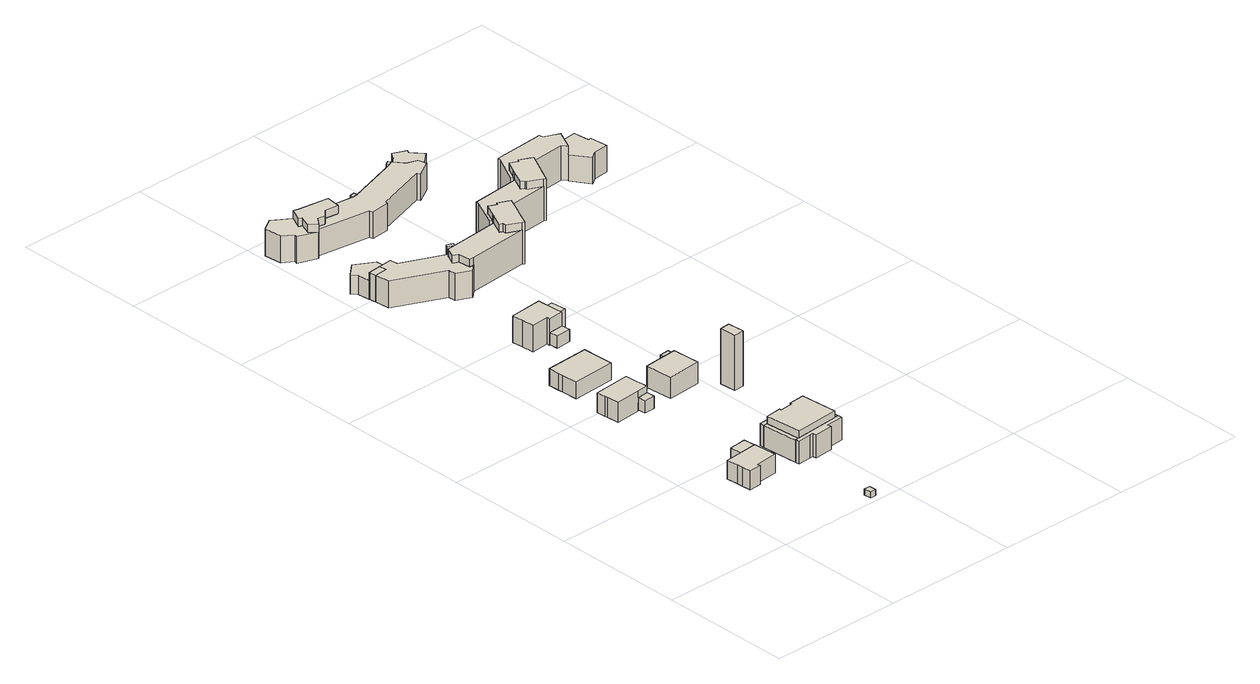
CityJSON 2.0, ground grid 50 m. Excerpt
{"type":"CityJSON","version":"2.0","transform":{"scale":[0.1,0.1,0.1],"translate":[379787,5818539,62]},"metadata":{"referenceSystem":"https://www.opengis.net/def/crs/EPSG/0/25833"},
"CityObjects":{
"building1":{"type":"Building","attributes":{"Gemeindeschluessel":"11000004","function":"31001_1010"},"address":[{"country":"Germany","locality":"Berlin","thoroughfareNumber":"53","thoroughfareName":"Stallupöner Allee"}],"children":["building1-1","building1-2"]},
"building1-1":{"type":"BuildingPart","attributes":{"BezugspunktDach":"2200","measuredHeight":9.01,"storeysAboveGround":2},"parents":["building1"],"geometry":[{"type":"Solid","lod":"1","boundaries":[[[[0,1,2,3,4,5,6,7,8,9]],[[10,11,12,13,14,15,16,17,18,19]],[[10,19,9,8]],[[11,10,8,7]],[[12,11,7,6]],[[13,12,6,5]],[[14,13,5,4]],[[15,14,4,3]],[[16,15,3,2]],[[17,16,2,1]],[[18,17,1,0]],[[19,18,0,9]]]]}]},
"building1-2":{"type":"BuildingPart","attributes":{"BezugspunktDach":"2200","measuredHeight":8.04,"storeysAboveGround":2},"parents":["building1"],"geometry":[{"type":"Solid","lod":"1","boundaries":[[[[20,21,22,23,24,25]],[[26,27,11,28,10,29]],[[26,29,25,24]],[[27,26,24,23]],[[11,27,23,22]],[[28,11,22,21]],[[10,28,21,20]],[[29,10,20,25]]]]}]},
"building2":{"type":"Building","attributes":{"Gemeindeschluessel":"11000004","BezugspunktDach":"2200","function":"31001_2143","measuredHeight":2.26,"storeysAboveGround":1},"address":[{"country":"Germany","locality":"Berlin","thoroughfareNumber":"51 (2)","thoroughfareName":"Stallupöner Allee"}],"geometry":[{"type":"Solid","lod":"1","boundaries":[[[[30,31,32,33]],[[34,35,36,37]],[[34,37,33,32]],[[35,34,32,31]],[[36,35,31,30]],[[37,36,30,33]]]]}]},
"building3":{"type":"Building","attributes":{"Gemeindeschluessel":"11000004","function":"31001_1010"},"address":[{"country":"Germany","locality":"Berlin","thoroughfareNumber":"54","thoroughfareName":"Stallupöner Allee"}],"children":["building3-1","building3-2"]},
"building3-1":{"type":"BuildingPart","attributes":{"BezugspunktDach":"2200","measuredHeight":8.83,"storeysAboveGround":2},"parents":["building3"],"geometry":[{"type":"MultiSurface","lod":"1","boundaries":[[[38,39,40,41,42,43,44,45,46]],[[47,48,49,50,51,52,53,54,55]],[[47,55,46,45]],[[48,47,45,44]],[[49,48,44,43]],[[50,49,43,42]],[[56,57,58,42,41]],[[59,60,51,50,61,62]],[[52,51,41,40]],[[53,52,40,39]],[[54,53,39,38]],[[55,54,38,46]],[[60,59,62,57,56]],[[62,61,58,57]]]}]},
"building3-2":{"type":"BuildingPart","attributes":{"BezugspunktDach":"2200","measuredHeight":5.34,"storeysAboveGround":2},"parents":["building3"],"geometry":[{"type":"Solid","lod":"1","boundaries":[[[[63,64,58,57,56]],[[62,61,65,66,59]],[[65,61,58,64]],[[66,65,64,63]],[[59,66,63,56]],[[62,59,56,57]],[[61,62,57,58]]]]}]},
"building4":{"type":"Building","attributes":{"Gemeindeschluessel":"11000004","BezugspunktDach":"2200","function":"31001_1000","measuredHeight":8.05,"storeysAboveGround":2},"address":[{"country":"Germany","locality":"Berlin","thoroughfareNumber":"15","thoroughfareName":"Am Postfenn"}],"geometry":[{"type":"Solid","lod":"1","boundaries":[[[[67,68,69,70,71,72,73]],[[74,75,76,77,78,79,80]],[[74,80,73,72]],[[75,74,72,71]],[[76,75,71,70]],[[77,76,70,69]],[[78,77,69,68]],[[79,78,68,67]],[[80,79,67,73]]]]}]},
"building5":{"type":"Building","attributes":{"Gemeindeschluessel":"11000004","function":"31001_1010"},"address":[{"country":"Germany","locality":"Berlin","thoroughfareNumber":"51","thoroughfareName":"Stallupöner Allee"}],"children":["building5-1","building5-2","building5-3","building5-4","building5-5","building5-6"]},
"building5-1":{"type":"BuildingPart","attributes":{"BezugspunktDach":"2200","measuredHeight":10.74,"storeysAboveGround":3},"parents":["building5"],"geometry":[{"type":"MultiSurface","lod":"1","boundaries":[[[81,82,83,84,85,86,87,88]],[[89,90,91,92,93,94,95,96]],[[89,97,98,88,87]],[[99,100,89,87,86]],[[101,99,86,85]],[[92,102,101,85,84]],[[93,103,102,84,83]],[[104,105,93,83,82]],[[95,106,104,107,82,81]],[[98,108,95,81,88]],[[96,98,97,89]],[[90,89,100,99]],[[91,90,99,101]],[[91,101,102,92]],[[92,102,103,93]],[[94,93,105,104]],[[94,107,104,106,95]],[[96,95,108,98]]]}]},
"building5-2":{"type":"BuildingPart","attributes":{"BezugspunktDach":"2200","measuredHeight":8.41,"storeysAboveGround":3},"parents":["building5"],"geometry":[{"type":"MultiSurface","lod":"1","boundaries":[[[109,110,111,112,113,114,115,116,117,104,106,118]],[[119,120,121,122,123,124,125,126,127,128,129,130]],[[119,108,131,118,106]],[[120,119,95,94]],[[122,121,117,116]],[[123,122,116,115]],[[124,123,115,114]],[[125,124,114,113]],[[126,125,113,112]],[[127,126,112,111]],[[128,127,111,110]],[[129,128,110,109]],[[130,129,109,118]],[[130,131,108,119]],[[94,95,106,104]],[[121,120,104,117]]]}]},
"building5-3":{"type":"BuildingPart","attributes":{"BezugspunktDach":"2200","measuredHeight":8.41,"storeysAboveGround":3},"parents":["building5"],"geometry":[{"type":"MultiSurface","lod":"1","boundaries":[[[105,104,117,132,133,134,135]],[[136,137,138,121,120,139,140]],[[136,140,135,134]],[[137,136,134,133]],[[138,137,133,132]],[[121,138,132,117]],[[139,120,104,94,93]],[[120,121,117,104]],[[93,94,104,105]],[[140,141,135]]]}]},
"building5-4":{"type":"BuildingPart","attributes":{"BezugspunktDach":"2200","measuredHeight":8.18,"storeysAboveGround":3},"parents":["building5"],"geometry":[{"type":"Solid","lod":"1","boundaries":[[[[131,108,98,142]],[[143,119,130,144]],[[119,143,98,96,95,108]],[[144,130,131,142]],[[144,142,98,143]],[[108,95,96,98]],[[130,119,108,131]]]]}]},
"building5-5":{"type":"BuildingPart","attributes":{"BezugspunktDach":"2200","measuredHeight":8.18,"storeysAboveGround":3},"parents":["building5"],"geometry":[{"type":"MultiSurface","lod":"1","boundaries":[[[142,98,97,145,146,147]],[[148,149,150,143,144,151]],[[148,151,147,146]],[[149,148,146,145]],[[150,149,145,97],[150,100,152,149]],[[143,150,89,96]],[[151,144,142,147]],[[100,150,149,152]],[[96,89,97,98]],[[143,98,142,144]]]}]},
"building5-6":{"type":"BuildingPart","attributes":{"BezugspunktDach":"2200","measuredHeight":3.5,"storeysAboveGround":3},"parents":["building5"],"geometry":[{"type":"MultiSurface","lod":"1","boundaries":[[[100,99,101,102,103,141,153,154,155,152]],[[156,157,158,140,139,159,160,161,150,149]],[[156,149,152,155]],[[157,156,155,154]],[[158,157,154,153]],[[140,158,153,141]],[[159,139,162,93,92]],[[160,159,163,92,91]],[[161,160,91,90]],[[150,161,99,90,89]],[[141,103,139,140]],[[92,93,162,103,102]],[[91,92,163,102,101]],[[90,91,101,99]],[[89,90,99,100]],[[150,100,152,155,156,149]]]}]},
"building6":{"type":"Building","attributes":{"Gemeindeschluessel":"11000004","function":"31001_1010"},"address":[{"country":"Germany","locality":"Berlin","thoroughfareNumber":"65","thoroughfareName":"Kranzallee"}],"children":["building6-1","building6-2"]},
"building6-1":{"type":"BuildingPart","attributes":{"BezugspunktDach":"2200","measuredHeight":10.62,"storeysAboveGround":2},"parents":["building6"],"geometry":[{"type":"MultiSurface","lod":"1","boundaries":[[[164,165,166,167,168,169,170,171,172,173]],[[174,175,176,177,178,179,180,181,182,183]],[[174,183,173,172]],[[175,174,172,171]],[[176,175,171,170]],[[177,176,170,169]],[[178,177,169,168]],[[184,185,168,167]],[[179,178,186,187,188]],[[180,179,167,166]],[[181,180,166,165]],[[182,181,165,164]],[[183,182,164,173]],[[188,187,186,185,184]]]}]},
"building6-2":{"type":"BuildingPart","attributes":{"BezugspunktDach":"2200","measuredHeight":4.57,"storeysAboveGround":2},"parents":["building6"],"geometry":[{"type":"Solid","lod":"1","boundaries":[[[[189,190,185,184]],[[187,191,192,188]],[[191,187,185,190]],[[192,191,190,189]],[[188,192,189,184]],[[187,188,184,185]]]]}]},
"building7":{"type":"Building","attributes":{"Gemeindeschluessel":"11000004","BezugspunktDach":"2200","function":"31001_1010","measuredHeight":9.29,"storeysAboveGround":1},"address":[{"country":"Germany","locality":"Berlin","thoroughfareNumber":"52","thoroughfareName":"Stallupöner Allee"}],"geometry":[{"type":"Solid","lod":"1","boundaries":[[[[193,194,195,196,197]],[[198,199,200,201,202]],[[198,202,197,196]],[[199,198,196,195]],[[200,199,195,194]],[[201,200,194,193]],[[202,201,193,197]]]]}]},
"building8":{"type":"Building","attributes":{"Gemeindeschluessel":"11000004","BezugspunktDach":"2200","function":"31001_2463","measuredHeight":8.65,"storeysAboveGround":1},"address":[{"country":"Germany","locality":"Berlin","thoroughfareNumber":"65 (1)","thoroughfareName":"Kranzallee"}],"geometry":[{"type":"Solid","lod":"1","boundaries":[[[[203,204,205,206]],[[207,208,209,210]],[[207,210,206,205]],[[208,207,205,204]],[[209,208,204,203]],[[210,209,203,206]]]]}]},
"building9":{"type":"Building","attributes":{"Gemeindeschluessel":"11000004","BezugspunktDach":"2200","function":"31001_2463","measuredHeight":20.53,"storeysAboveGround":1},"address":[{"country":"Germany","locality":"Berlin","thoroughfareNumber":"50 (1)","thoroughfareName":"Stallupöner Allee"}],"geometry":[{"type":"Solid","lod":"1","boundaries":[[[[211,212,213,214]],[[215,216,217,218]],[[215,218,214,213]],[[216,215,213,212]],[[217,216,212,211]],[[218,217,211,214]]]]}]},
"building10":{"type":"Building","attributes":{"Gemeindeschluessel":"11000004","BezugspunktDach":"2200","function":"31001_2463","measuredHeight":2.68,"storeysAboveGround":1},"address":[{"country":"Germany","locality":"Berlin","thoroughfareNumber":"52 (1)","thoroughfareName":"Stallupöner Allee"}],"geometry":[{"type":"Solid","lod":"1","boundaries":[[[[219,220,221,222]],[[223,224,225,226]],[[223,226,222,221]],[[224,223,221,220]],[[225,224,220,219]],[[226,225,219,222]]]]}]},
"building11":{"type":"Building","attributes":{"Gemeindeschluessel":"11000004","BezugspunktDach":"2200","function":"51009_1610","measuredHeight":12.78,"storeysAboveGround":0},"address":[{"country":"Germany","locality":"Berlin"}],"geometry":[{"type":"Solid","lod":"1","boundaries":[[[[227,228,229,230]],[[231,232,233,234]],[[231,234,230,229]],[[232,231,229,228]],[[233,232,228,227]],[[234,233,227,230]]]]}]},
"building12":{"type":"Building","attributes":{"Gemeindeschluessel":"11000004","BezugspunktDach":"2200","function":"51009_1610","measuredHeight":9.94,"storeysAboveGround":0},"address":[{"country":"Germany","locality":"Berlin"}],"geometry":[{"type":"Solid","lod":"1","boundaries":[[[[235,236,237,238]],[[239,240,241,242]],[[239,242,238,237]],[[240,239,237,236]],[[241,240,236,235]],[[242,241,235,238]]]]}]},
"building13":{"type":"Building","attributes":{"Gemeindeschluessel":"11000004","function":"31001_1010"},"address":[{"country":"Germany","locality":"Berlin","thoroughfareNumber":"3, 5, 7","thoroughfareName":"Am Postfenn"}],"children":["building13-1","building13-2","building13-3","building13-4"]},
"building13-1":{"type":"BuildingPart","attributes":{"BezugspunktDach":"2200","measuredHeight":12.82,"storeysAboveGround":4},"parents":["building13"],"geometry":[{"type":"MultiSurface","lod":"1","boundaries":[[[243,244,245,246,247,248,249,250,251,252,253,254]],[[255,256,257,258,259,260,261,262,263,264,265,266]],[[267,268,254,253]],[[269,267,253,252]],[[257,270,269,252,251]],[[258,257,251,250]],[[259,258,250,249]],[[271,272,249,248]],[[260,259,273,274]],[[261,260,274,275,276,271,248,247]],[[277,276,247,246]],[[262,261,275,278]],[[279,277,246,245]],[[263,262,278,280]],[[281,279,245,244]],[[264,263,280,282]],[[265,264,244,243]],[[266,268,283,265,243,254]],[[255,266,284,268,267]],[[285,256,255,286,267,269]],[[256,287,269,270,257]],[[274,273,272,271]],[[271,276,275,274]],[[278,275,276,277]],[[280,278,277,279]],[[282,280,279,281]],[[265,283,268,266]]]}]},
"building13-2":{"type":"BuildingPart","attributes":{"BezugspunktDach":"2200","measuredHeight":7.04,"storeysAboveGround":4},"parents":["building13"],"geometry":[{"type":"Solid","lod":"1","boundaries":[[[[288,289,290,291,292,293,294,295,296]],[[297,298,299,300,301,302,303,304,305]],[[297,305,296,295]],[[298,297,295,294]],[[299,298,294,293]],[[300,299,293,292]],[[301,300,292,291]],[[302,301,291,290]],[[303,302,290,289]],[[303,289,288,304]],[[305,304,288,296]]]]}]},
"building13-3":{"type":"BuildingPart","attributes":{"BezugspunktDach":"2200","measuredHeight":10.01,"storeysAboveGround":4},"parents":["building13"],"geometry":[{"type":"MultiSurface","lod":"1","boundaries":[[[306,307,308,283,268,267,269,270,309,310]],[[311,257,256,255,266,265,312,313,314,315]],[[311,315,310,309]],[[257,311,309,270]],[[256,316,256,255]],[[255,267,255,266]],[[266,268,266,265]],[[312,265,283,308]],[[313,312,308,307]],[[314,313,307,306]],[[315,314,306,310]],[[256,257,270,269]],[[255,256,316,269,267,317]],[[266,255,267,268]],[[265,266,268,283]]]}]},
"building13-4":{"type":"BuildingPart","attributes":{"BezugspunktDach":"2200","measuredHeight":9.96,"storeysAboveGround":4},"parents":["building13"],"geometry":[{"type":"MultiSurface","lod":"1","boundaries":[[[318,319,320,321,322,323,324,325,326,327,328,329,236,235,330,272,271,276,277,279,281]],[[280,278,275,274,273,331,241,240,332,305,304,303,302,333,334,335,336,337,338,339,282]],[[331,273,272,330]],[[241,331,330,235]],[[240,241,235,236]],[[332,240,236,329]],[[305,332,329,328]],[[288,296,305,304,305,328,327]],[[289,288,327,326]],[[304,340,304,303]],[[290,289,303,302,303,326,325]],[[333,302,325,324]],[[334,333,324,323]],[[335,334,323,322]],[[336,335,322,321]],[[337,336,321,320]],[[338,337,320,319]],[[339,338,319,318]],[[282,339,318,281]],[[280,282,281,279]],[[278,280,341,279,277]],[[275,278,277,276]],[[274,275,276,271]],[[274,342,271,272,273]],[[304,305,296,288]],[[303,304,340,288,289]],[[302,303,289,290]]]}]},
"building14":{"type":"Building","attributes":{"Gemeindeschluessel":"11000004","function":"31001_1010"},"address":[{"country":"Germany","locality":"Berlin","thoroughfareNumber":"11, 9","thoroughfareName":"Am Postfenn"},{"country":"Germany","locality":"Berlin","thoroughfareNumber":"58, 60, 62","thoroughfareName":"Kranzallee"}],"children":["building14-1","building14-2","building14-3","building14-4","building14-5","building14-6","building14-7","building14-8","building14-9"]},
"building14-1":{"type":"BuildingPart","attributes":{"BezugspunktDach":"2200","measuredHeight":15.55,"storeysAboveGround":5},"parents":["building14"],"geometry":[{"type":"MultiSurface","lod":"1","boundaries":[[[343,344,345,346,347,348,349,350,351,352,353,354,355,356]],[[357,358,359,360,361,362,363,364,365,366,367,368,369,370]],[[371,372,370,356,355]],[[358,357,355,354]],[[373,374,358,354,353]],[[360,375,373,353,352]],[[376,375,360,352,351]],[[362,377,376,351,350]],[[363,362,350,349]],[[364,363,349,348]],[[365,364,348,347]],[[366,365,347,346]],[[367,366,346,345]],[[368,378,379,345,344]],[[380,378,344,343]],[[372,380,343,356]],[[357,370,372,371]],[[359,358,374,373]],[[359,373,375,360]],[[381,361,360,375,376]],[[361,376,377,362]],[[367,382,379,378,368]],[[369,368,383,378,380]],[[370,369,380,372]]]}]},
"building14-2":{"type":"BuildingPart","attributes":{"BezugspunktDach":"2200","measuredHeight":10.03,"storeysAboveGround":5},"parents":["building14"],"geometry":[{"type":"MultiSurface","lod":"1","boundaries":[[[384,385,386,387,388,389,390,391,392,393,394,395,396,397,398,399,400]],[[401,402,403,404,405,234,233,406,407,408,409,410,411,412,413,414,415]],[[402,401,399,398],[401,402,398,399]],[[403,416,417,398,397]],[[404,403,397,396]],[[405,404,396,395]],[[234,405,395,394]],[[233,234,394,393]],[[406,233,418,419,392]],[[407,406,419,420,391]],[[408,407,391,420,421,390]],[[409,408,421,422,389]],[[410,409,422,423]],[[411,410,388,387]],[[412,411,387,386]],[[413,412,386,385]],[[414,413,385,384]],[[415,414,384,400]],[[401,415,400,399]],[[402,424,417,416,403]],[[425,393,392,419,418]],[[392,391,420,419]],[[390,421,420,391]],[[390,389,422,421]],[[423,422,389,388]]]}]},
"building14-3":{"type":"BuildingPart","attributes":{"BezugspunktDach":"2200","measuredHeight":12.78,"storeysAboveGround":5},"parents":["building14"],"geometry":[{"type":"MultiSurface","lod":"1","boundaries":[[[374,373,375,376,377,426,427,428,429,430,431,432,433,434]],[[435,436,437,438,439,440,441,442,362,361,360,359,358,443]],[[435,443,434,433]],[[436,435,433,432]],[[437,436,432,431]],[[442,441,427,426]],[[362,442,426,377]],[[361,362,361,376]],[[361,376,361,360]],[[359,360,359,444]],[[359,373,359,358]],[[443,358,374,434]],[[437,431,430,438]],[[438,430,429,439]],[[440,439,429,428]],[[441,440,428,427,445]],[[377,376,361,362]],[[360,361,376,375]],[[444,359,360,375,373]],[[358,359,373,374]]]}]},
"building14-4":{"type":"BuildingPart","attributes":{"BezugspunktDach":"2200","measuredHeight":12.79,"storeysAboveGround":5},"parents":["building14"],"geometry":[{"type":"MultiSurface","lod":"1","boundaries":[[[446,447,448,379,378,380,372,371,227,449,450]],[[419,418,357,370,369,368,367,423,422,421,420]],[[392,391,420,450,449]],[[418,393,392,449,227]],[[357,418,227,371]],[[367,368,378,368,367,379]],[[423,367,379,448]],[[422,389,388,451,448,447]],[[421,390,389,447,446]],[[391,390,452,446,450]],[[419,420,391,392]],[[419,392,393,418]],[[370,357,371,372]],[[369,370,372,380,453]],[[368,369,380,378]],[[423,451,388,389,422]],[[422,389,390,421]],[[454,420,421,452,390,391]]]}]},
"building14-5":{"type":"BuildingPart","attributes":{"BezugspunktDach":"2200","measuredHeight":7.13,"storeysAboveGround":5},"parents":["building14"],"geometry":[{"type":"MultiSurface","lod":"1","boundaries":[[[455,456,417,416,457,458,459]],[[460,461,462,463,464,465,466]],[[460,466,459,458]],[[461,460,458,457]],[[462,461,457,416]],[[463,462,403,402,417]],[[464,463,402,467]],[[465,464,456,455]],[[466,465,455,459]],[[468,416,417,402,403]],[[467,402,417,456]]]}]},
"building14-6":{"type":"BuildingPart","attributes":{"BezugspunktDach":"2200","measuredHeight":9.78,"storeysAboveGround":5},"parents":["building14"],"geometry":[{"type":"Solid","lod":"1","boundaries":[[[[469,470,471,472,473,474,475,476,477]],[[478,479,480,481,482,483,484,485,486]],[[478,486,477,476]],[[480,479,475,474]],[[481,480,474,473]],[[482,481,473,472]],[[483,482,472,471]],[[484,483,471,470]],[[485,484,470,469]],[[486,485,469,477]],[[479,478,476,475]]]]}]},
"building14-7":{"type":"BuildingPart","attributes":{"BezugspunktDach":"2200","measuredHeight":12.84,"storeysAboveGround":5},"parents":["building14"],"geometry":[{"type":"MultiSurface","lod":"1","boundaries":[[[487,488,489,490,491,492,493,494,495,496,497,498,499,500,501]],[[502,503,504,505,506,507,508,509,510,511,512,513,514,515,516]],[[502,516,501,500]],[[503,502,500,499]],[[504,503,499,498]],[[505,504,498,497]],[[506,505,497,496]],[[507,506,496,495]],[[476,475,495,494]],[[508,507,479,478]],[[509,508,494,493]],[[510,509,493,492]],[[511,510,492,491]],[[512,517,512,513]],[[514,488,514,515]],[[516,515,487,501]],[[478,479,475,476]],[[512,511,491,490]],[[513,512,517,490,489]],[[514,513,489,488]],[[515,514,488,487]]]}]},
"building14-8":{"type":"BuildingPart","attributes":{"BezugspunktDach":"2200","measuredHeight":15.63,"storeysAboveGround":5},"parents":["building14"],"geometry":[{"type":"MultiSurface","lod":"1","boundaries":[[[518,519,520,521,522,523,524,525,526,527,528,529,530,531]],[[437,515,514,513,512,511,532,533,534,535,441,440,439,438]],[[437,431,430,531,530]],[[515,437,530,529]],[[488,487,515,529,528]],[[489,488,536,528,527]],[[490,489,527,526]],[[491,490,512,526,525]],[[532,511,525,524]],[[533,532,524,523]],[[534,533,523,522]],[[535,534,522,521]],[[441,535,521,520]],[[440,428,427,520,519]],[[439,429,428,519,518]],[[438,439,518,531],[438,430,429,439]],[[438,430,431,437]],[[514,515,487,488]],[[537,513,514,536,488,489]],[[512,513,489,490]],[[511,512,490,491]],[[427,428,440,441]],[[440,428,429,439]],[[430,438,439,429]]]}]},
"building14-9":{"type":"BuildingPart","attributes":{"BezugspunktDach":"2200","measuredHeight":10.02,"storeysAboveGround":5},"parents":["building14"],"geometry":[{"type":"MultiSurface","lod":"1","boundaries":[[[400,399,398,538]],[[402,401,415,467]],[[417,456,539,538,398]],[[467,415,400,538]],[[402,467,539,456,417]],[[401,402,398,399]],[[415,401,399,400]]]}]},
"building15":{"type":"Building","attributes":{"Gemeindeschluessel":"11000004","BezugspunktDach":"2200","function":"51009_1610","measuredHeight":9.86,"storeysAboveGround":0},"address":[{"country":"Germany","locality":"Berlin"}],"geometry":[{"type":"Solid","lod":"1","boundaries":[[[[329,328,540,541]],[[542,305,332,543]],[[542,543,541,540]],[[305,542,540,328]],[[332,305,328,329]],[[543,332,329,541]]]]}]}
},
"vertices":[
[149,378,76],[150,355,76],[153,323,76],[199,327,76],[198,337,76],[282,344,76],[278,388,76],[275,432,76],[210,427,76],[145,422,76],[210,427,6],[275,432,6],[278,388,6],[282,344,6],[198,337,6],[199,327,6],[153,323,6],[150,355,6],[149,378,6],[145,422,6],
[210,427,75],[245,398,75],[275,432,75],[271,476,75],[239,474,75],[206,471,75],[239,474,6],[271,476,6],[245,398,6],[206,471,6],
[384,8,40],[406,10,40],[405,37,40],[382,36,40],[405,37,18],[406,10,18],[384,8,18],[382,36,18],
[128,970,80],[129,961,80],[132,916,80],[227,923,80],[269,927,80],[268,940,80],[265,971,80],[262,1016,80],[125,1005,80],[262,1016,6],[265,971,6],[268,940,6],[269,927,6],[227,923,6],[132,916,6],[129,961,6],[128,970,6],[125,1005,6],[227,923,56],[248,925,56],[269,927,56],[227,923,10],[227,923,38],[269,927,10],[248,925,10],
[230,893,56],[271,896,56],[271,896,10],[230,893,10],
[128,1186,72],[129,1169,72],[132,1110,72],[293,1117,72],[290,1176,72],[288,1236,72],[126,1228,72],[288,1236,9],[290,1176,9],[293,1117,9],[132,1110,9],[129,1169,9],[128,1186,9],[126,1228,9],
[382,340,122],[551,353,122],[540,490,122],[481,486,122],[481,479,122],[431,475,122],[431,482,122],[371,477,122],[431,482,14],[431,475,14],[481,479,14],[481,486,14],[540,490,14],[551,353,14],[382,340,14],[371,477,14],[431,482,95],[371,477,95],[431,475,48],[431,482,48],[481,479,48],[481,486,48],[540,490,48],[551,353,98],[540,490,98],[382,340,98],[551,353,76],[382,340,95],
[367,323,98],[419,327,98],[431,328,98],[433,314,98],[504,320,98],[503,334,98],[567,338,98],[567,350,98],[566,354,98],[366,339,98],[382,340,13],[551,353,13],[566,354,13],[567,350,13],[567,338,13],[503,334,13],[504,320,13],[433,314,13],[431,328,13],[419,327,13],[367,323,13],[366,339,13],[366,339,95],
[563,395,98],[562,409,98],[555,507,98],[539,506,98],[555,507,13],[562,409,13],[563,395,13],[540,490,13],[539,506,13],[539,506,48],
[356,476,95],[371,477,13],[356,476,13],
[430,498,95],[406,496,95],[355,492,95],[406,496,13],[430,498,13],[431,482,13],[355,492,13],[430,498,48],
[480,501,48],[480,495,48],[430,491,48],[430,491,13],[480,495,13],[480,501,13],[481,486,13],[481,479,13],[431,475,13],[540,490,22],[481,486,27],
[208,1438,125],[211,1394,125],[277,1399,125],[278,1387,125],[334,1391,125],[333,1408,125],[330,1447,125],[329,1466,125],[327,1491,125],[205,1482,125],[327,1491,26],[329,1466,26],[330,1447,26],[333,1408,26],[334,1391,26],[278,1387,26],[277,1399,26],[211,1394,26],[208,1438,26],[205,1482,26],[278,1387,74],[334,1391,74],[334,1391,58],[334,1391,29],[278,1387,29],
[280,1354,74],[337,1358,74],[337,1358,29],[280,1354,29],
[352,905,88],[480,914,88],[477,965,88],[473,1016,88],[345,1007,88],[473,1016,8],[477,965,8],[480,914,8],[352,905,8],[345,1007,8],
[333,1408,114],[368,1410,114],[363,1468,114],[329,1466,114],[363,1468,28],[368,1410,28],[333,1408,28],[329,1466,28],
[529,794,219],[568,797,219],[563,858,219],[525,855,219],[563,858,14],[568,797,14],[529,794,14],[525,855,14],
[477,1025,43],[513,1028,43],[510,1084,43],[473,1081,43],[510,1084,16],[513,1028,16],[477,1025,16],[473,1081,16],
[340,1895,150],[345,1906,150],[322,1916,150],[317,1905,150],[322,1916,22],[345,1906,22],[340,1895,22],[317,1905,22],
[344,2369,122],[362,2371,122],[360,2384,122],[342,2382,122],[360,2384,23],[362,2371,23],[344,2369,23],[342,2382,23],
[115,2288,151],[123,2299,151],[135,2314,151],[163,2309,151],[188,2334,151],[238,2327,151],[245,2382,151],[131,2398,151],[112,2404,151],[90,2356,151],[103,2351,151],[87,2309,151],[103,2351,22],[90,2356,22],[112,2404,22],[131,2398,22],[245,2382,22],[238,2327,22],[188,2334,22],[163,2309,22],[135,2314,22],[123,2299,22],[115,2288,22],[87,2309,22],[103,2351,122],[87,2309,122],[90,2356,122],[112,2404,122],[238,2327,122],[245,2382,122],[245,2382,23],[238,2327,23],[188,2334,23],[188,2334,122],[163,2309,122],[163,2309,23],[135,2314,122],[135,2314,23],[123,2299,122],[123,2299,23],[115,2288,122],[87,2309,76],[90,2356,65],[103,2351,94],[90,2356,61],
[610,2404,93],[648,2392,93],[653,2372,93],[730,2439,93],[693,2481,93],[697,2494,93],[650,2515,93],[632,2490,93],[580,2443,93],[632,2490,23],[650,2515,23],[697,2494,23],[693,2481,23],[730,2439,23],[653,2372,23],[648,2392,23],[610,2404,23],[580,2443,23],
[9,2351,122],[47,2326,122],[44,2315,122],[48,2447,122],[3,2418,122],[48,2447,22],[44,2315,22],[47,2326,22],[9,2351,22],[3,2418,22],[90,2356,76],[103,2351,98],
[321,2271,122],[326,2258,122],[393,2264,122],[397,2276,122],[589,2335,122],[597,2325,122],[656,2358,122],[653,2372,122],[648,2392,122],[610,2404,122],[580,2443,122],[564,2434,122],[340,2369,122],[340,2369,23],[564,2434,23],[656,2358,23],[597,2325,23],[589,2335,23],[397,2276,23],[393,2264,23],[326,2258,23],[321,2271,23],[610,2404,58],[135,2314,97],[238,2327,97],
[511,1852,179],[512,1839,179],[562,1816,179],[569,1812,179],[593,1863,179],[602,1880,179],[629,1938,179],[619,1943,179],[585,1959,179],[580,1950,179],[551,1964,179],[532,1923,179],[525,1910,179],[500,1857,179],[525,1910,23],[532,1923,23],[551,1964,23],[580,1950,23],[585,1959,23],[619,1943,23],[629,1938,23],[602,1880,23],[593,1863,23],[569,1812,23],[562,1816,23],[512,1839,23],[511,1852,23],[500,1857,23],[525,1910,150],[500,1857,150],[551,1964,151],[532,1923,151],[580,1950,151],[585,1959,151],[619,1943,151],[512,1839,150],[562,1816,150],[511,1852,150],[585,1959,148],[562,1816,122],[512,1839,81],
[68,1912,122],[252,1829,122],[254,1801,122],[307,1777,122],[333,1799,122],[315,1798,122],[311,1845,122],[291,1854,122],[310,1893,122],[340,1895,122],[317,1905,122],[162,1974,122],[160,1999,122],[160,2003,122],[109,1998,122],[112,1971,122],[63,1967,122],[112,1971,22],[109,1998,22],[160,2003,22],[160,1999,22],[162,1974,22],[310,1893,22],[291,1854,22],[311,1845,22],[315,1798,22],[333,1799,22],[307,1777,22],[254,1801,22],[252,1829,22],[68,1912,22],[63,1967,22],[160,2003,92],[109,1998,92],[340,1895,23],[310,1893,23],[291,1854,23],[311,1845,23],[315,1798,23],[333,1799,23],[109,1998,63],[340,1895,104],
[623,1950,151],[796,1963,151],[744,1989,151],[744,1997,151],[730,2004,151],[756,2056,151],[573,2041,151],[574,2033,151],[524,1927,151],[574,2033,23],[573,2041,23],[756,2056,23],[730,2004,23],[744,1997,23],[744,1989,23],[796,1963,23],[623,1950,23],[524,1927,23],[551,1964,122],[796,1963,134],
[311,1845,150],[315,1798,150],[333,1799,150],[310,1893,150],[291,1854,150],[333,1799,71],[311,1845,68],[511,1852,127],[291,1854,79],
[56,2041,92],[60,1994,92],[155,2062,92],[85,2103,92],[39,2062,92],[85,2103,21],[155,2062,21],[160,2003,21],[109,1998,21],[60,1994,21],[56,2041,21],[39,2062,21],[60,1994,22],[160,2003,34],
[1065,2021,122],[1091,2039,122],[1149,2044,122],[1142,2112,122],[1131,2111,122],[1125,2171,122],[1059,2164,122],[1025,2093,122],[1021,2086,122],[1025,2093,24],[1059,2164,24],[1125,2171,24],[1131,2111,24],[1142,2112,24],[1149,2044,24],[1091,2039,24],[1065,2021,24],[1021,2086,24],
[763,2070,151],[784,2111,151],[814,2097,151],[818,2105,151],[852,2088,151],[855,2097,151],[1007,2108,151],[1025,2093,151],[1059,2164,151],[1036,2175,151],[1004,2189,151],[1003,2203,151],[809,2190,151],[810,2181,151],[755,2073,151],[810,2181,23],[809,2190,23],[1003,2203,23],[1004,2189,23],[1036,2175,23],[1059,2164,23],[1025,2093,23],[1007,2108,23],[855,2097,23],[852,2088,23],[818,2105,23],[814,2097,23],[784,2111,23],[763,2070,23],[755,2073,23],[818,2105,126],
[744,1997,179],[744,1989,179],[796,1963,179],[802,1959,179],[826,2008,179],[836,2027,179],[864,2082,179],[852,2088,179],[818,2105,179],[814,2097,179],[784,2111,179],[763,2070,179],[756,2056,179],[730,2004,179],[864,2082,23],[836,2027,23],[826,2008,23],[802,1959,23],[784,2111,126],[814,2097,125],
[60,1994,122],[60,1994,82],
[574,2453,122],[558,2444,122],[574,2453,23],[558,2444,23]
]}
